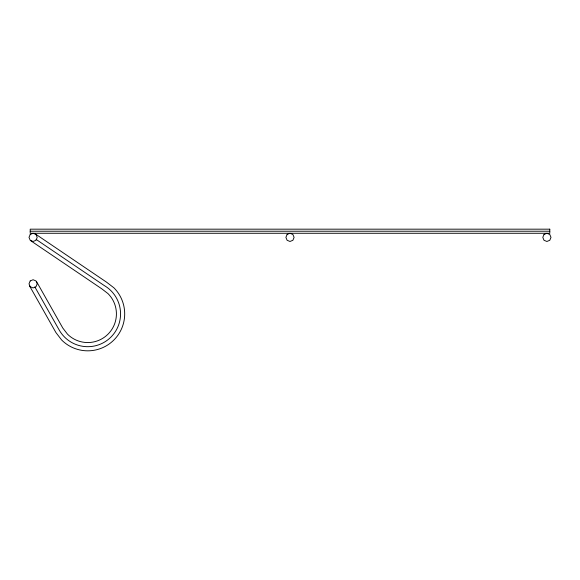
<?xml version="1.0" encoding="UTF-8"?>
<svg xmlns="http://www.w3.org/2000/svg" width="580" height="580" viewBox="0 0 580 580"><rect width="100%" height="100%" fill="white"/><g stroke="black" fill="none" stroke-linecap="round" stroke-linejoin="round"><path stroke-width="0.87" d="M30.203 231.224L549.797 231.224M35.402 233.979L106.553 282.17L113.876 287.781A36.931 36.931 0 0 1 113.876 340.01A36.931 36.931 0 0 1 61.647 340.01L55.926 332.565L29.529 285.853M36.09 239.395L104.153 285.49A32.799 32.799 0 0 1 110.947 337.089A32.799 32.799 0 0 1 59.356 330.296L34.88 286.984M30.798 240.765L101.761 288.818L108.025 293.632A28.659 28.659 0 0 1 108.025 334.16A28.659 28.659 0 0 1 67.49 334.16L62.785 328.026L36.67 281.815M30.203 234.472L29 237.372L30.203 240.272L33.096 241.469L35.996 240.272L37.2 237.372L35.996 234.472L33.096 233.276L30.203 234.472M30.203 280.938L29 283.83L30.203 286.73L33.096 287.934L35.996 286.73L37.2 283.83L35.996 280.938L33.096 279.734L30.203 280.938M287.1 234.472L285.904 237.372L287.1 240.272L290 241.469L292.9 240.272L294.096 237.372L292.9 234.472L290 233.276L287.1 234.472M544.004 234.472L542.8 237.372L544.004 240.272L546.904 241.469L549.797 240.272L551 237.372L549.797 234.472L546.904 233.276L544.004 234.472M549.797 229.173L30.203 229.173L30.203 233.276L549.797 233.276L549.797 229.173"/></g></svg>
